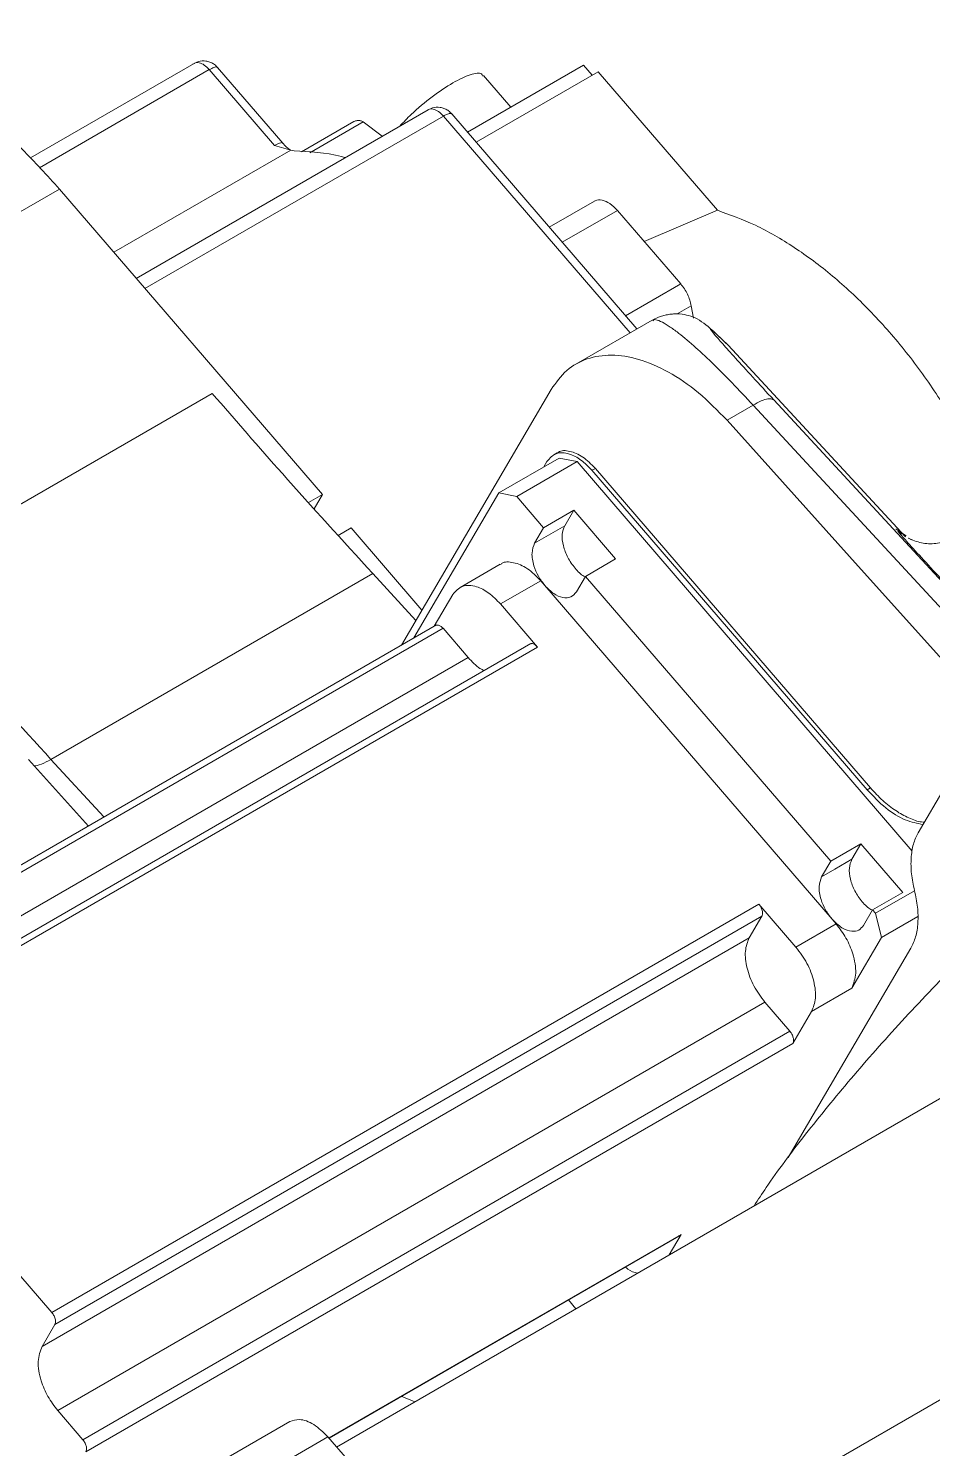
# Model space of a CAD drawing. Header units: millimetres. Extents: x 169 to 14583, y -399 to 10804.
# Drawn here: x 2306.1 to 2401.5, y 8397.4 to 8547.2 of the extents above; entities that cross this region are included whole.
import ezdxf

# ---------------------------------------------------------------- set-up
doc = ezdxf.new("R2010")
doc.units = ezdxf.units.MM
doc.header["$LTSCALE"] = 35

msp = doc.modelspace()

# ---------------------------------------------------------------- linework, layer by layer
at = {"color": 7, "linetype": 'Continuous', "lineweight": 18}
for p, q in [((2323.577, 8543.5), (2306.305, 8533.529)), ((2352.424, 8536.244), (2364.659, 8543.307)), ((2364.659, 8543.307), (2365.566, 8542.254)), ((2307.269, 8532.499), (2325.186, 8542.842)), ((2325.186, 8542.842), (2332.064, 8534.858)), ((2332.941, 8535.074), (2326.064, 8543.058)), ((2353.331, 8535.191), (2366.199, 8542.619)), ((2357.014, 8538.893), (2354.129, 8542.242)), ((2366.199, 8542.619), (2378.785, 8528.008)), ((2348.278, 8538.613), (2317.484, 8520.835)), ((2349.887, 8537.954), (2318.397, 8519.775)), ((2340.44, 8537.38), (2334.907, 8534.186)), ((2335.791, 8534.079), (2341.424, 8537.331)), ((2343.434, 8535.816), (2341.424, 8537.331)), ((2349.887, 8537.954), (2369.582, 8515.091)), ((2370.293, 8515.501), (2350.765, 8538.17)), ((2315.115, 8523.585), (2333.786, 8534.363)), ((2332.064, 8534.858), (2333.786, 8534.363)), ((2333.786, 8534.363), (2334.134, 8534.279)), ((2309.372, 8530.252), (2277.026, 8511.579)), ((2337.121, 8498.038), (2309.372, 8530.252)), ((2365.832, 8528.986), (2361.053, 8526.227)), ((2362.423, 8524.637), (2368.246, 8527.999)), ((2368.246, 8527.999), (2374.916, 8520.256)), ((2378.785, 8528.008), (2371.072, 8524.718)), ((2369.092, 8516.894), (2374.916, 8520.256)), ((2374.542, 8517.081), (2376.033, 8517.941)), ((2376.033, 8517.941), (2376.253, 8516.633)), ((2371.915, 8516.437), (2363.872, 8511.794)), ((2378.44, 8515.154), (2378.655, 8514.991)), ((2379.718, 8513.98), (2378.464, 8515.185)), ((2378.655, 8514.991), (2379.91, 8513.786)), ((2379.91, 8513.786), (2398.641, 8493.573)), ((2398.642, 8493.572), (2379.922, 8513.773)), ((2345.466, 8482.173), (2361.25, 8509.126)), ((2291.556, 8489.108), (2325.499, 8508.703)), ((2379.806, 8505.871), (2382.559, 8507.46)), ((2382.559, 8507.46), (2411.254, 8476.467)), ((2384.73, 8508.022), (2410.366, 8480.334)), ((2355.715, 8498.216), (2362.079, 8501.889)), ((2357.615, 8497.84), (2363.979, 8501.513)), ((2360.477, 8500.965), (2360.81, 8501.533)), ((2361.89, 8502.443), (2361.537, 8502.239)), ((2362.079, 8501.889), (2363.979, 8501.513)), ((2363.979, 8501.513), (2399.356, 8460.445)), ((2365.56, 8500.593), (2365.913, 8500.797)), ((2365.56, 8500.593), (2394.59, 8466.892)), ((2365.913, 8500.797), (2394.943, 8467.096)), ((2337.121, 8498.038), (2335.653, 8497.19)), ((2336.243, 8496.537), (2337.121, 8498.038)), ((2346.756, 8482.918), (2355.715, 8498.216)), ((2355.715, 8498.216), (2357.615, 8497.84)), ((2357.615, 8497.84), (2360.455, 8494.543)), ((2360.455, 8494.543), (2363.637, 8496.38)), ((2363.637, 8496.38), (2362.68, 8494.746)), ((2368.054, 8491.251), (2363.637, 8496.38)), ((2340.151, 8494.521), (2338.779, 8493.73)), ((2347.62, 8485.851), (2340.151, 8494.521)), ((2359.498, 8492.909), (2362.68, 8494.746)), ((2360.455, 8494.543), (2359.498, 8492.909)), ((2397.877, 8494.231), (2397.625, 8494.44)), ((2398.28, 8493.844), (2397.877, 8494.231)), ((2397.877, 8494.231), (2398.098, 8494.08)), ((2398.098, 8494.08), (2398.693, 8493.671)), ((2399.271, 8493.247), (2398.949, 8493.435)), ((2364.872, 8489.414), (2368.054, 8491.251)), ((2308.48, 8470.106), (2342.421, 8489.7)), ((2342.421, 8489.7), (2346.976, 8484.752)), ((2355.884, 8490.696), (2351.641, 8488.247)), ((2363.915, 8487.78), (2364.872, 8489.414)), ((2390.747, 8459.377), (2364.872, 8489.414)), ((2360.149, 8488.951), (2355.906, 8486.502)), ((2360.59, 8488.438), (2360.149, 8488.951)), ((2360.59, 8488.438), (2390.883, 8453.272)), ((2350.871, 8487.498), (2348.92, 8484.167)), ((2355.906, 8486.502), (2359.819, 8481.96)), ((2349.146, 8484.297), (2274.546, 8441.232)), ((2349.843, 8483.934), (2275.244, 8440.868)), ((2352.494, 8480.857), (2349.843, 8483.934)), ((2359.121, 8482.323), (2284.521, 8439.258)), ((2312.448, 8463.082), (2306.096, 8470.111)), ((2314.062, 8464.044), (2308.48, 8470.106)), ((2404.912, 8470.811), (2399.972, 8462.376)), ((2394.59, 8466.892), (2394.943, 8467.096)), ((2393.929, 8461.214), (2390.747, 8459.377)), ((2393.929, 8461.214), (2392.972, 8459.58)), ((2398.347, 8456.085), (2393.929, 8461.214)), ((2390.747, 8459.377), (2389.79, 8457.743)), ((2395.165, 8454.248), (2398.347, 8456.085)), ((2399.594, 8456.257), (2395.48, 8453.882)), ((2308.569, 8411.787), (2383.169, 8454.853)), ((2308.881, 8410.51), (2383.481, 8453.575)), ((2383.481, 8453.575), (2382.142, 8451.288)), ((2387.082, 8450.31), (2383.169, 8454.853)), ((2394.208, 8452.614), (2395.165, 8454.248)), ((2395.48, 8453.882), (2395.165, 8454.248)), ((2396.104, 8451.328), (2395.48, 8453.882)), ((2396.104, 8451.328), (2399.926, 8453.534)), ((2391.324, 8452.76), (2387.082, 8450.31)), ((2390.883, 8453.272), (2391.324, 8452.76)), ((2307.542, 8408.222), (2382.142, 8451.288)), ((2392.979, 8445.99), (2396.104, 8451.328)), ((2399.204, 8450.202), (2386.274, 8428.122)), ((2388.736, 8443.541), (2392.979, 8445.99)), ((2309.196, 8401.453), (2383.796, 8444.518)), ((2383.796, 8444.518), (2386.446, 8441.441)), ((2386.759, 8440.164), (2388.736, 8443.541)), ((2311.847, 8398.376), (2386.446, 8441.441)), ((2312.159, 8397.099), (2386.759, 8440.164)), ((2285.219, 8438.894), (2308.569, 8411.787)), ((2407.145, 8437.17), (2338.615, 8397.608)), ((2444.022, 8426.692), (2363.195, 8380.032)), ((2374.958, 8420.013), (2337.796, 8398.559)), ((2337.813, 8398.539), (2374.705, 8419.837)), ((2373.698, 8417.861), (2374.958, 8420.013)), ((2363.864, 8412.184), (2363.085, 8413.129)), ((2308.881, 8410.51), (2307.542, 8408.222)), ((2346.86, 8402.368), (2345.411, 8402.956)), ((2309.196, 8401.453), (2311.847, 8398.376)), ((2333.683, 8400.309), (2316.712, 8390.512)), ((2337.706, 8398.663), (2320.735, 8388.866)), ((2339.758, 8396.282), (2337.706, 8398.663))]:
    msp.add_line(p, q, dxfattribs=at)
at = {"color": 7, "linetype": 'Continuous', "lineweight": 18, "flags": 128}
for points in [[(2409.155, 8473.26), (2392.719, 8491.522), (2379.806, 8505.871)], [(2285.219, 8438.894), (2326.995, 8463.011), (2359.819, 8481.96)], [(2277.894, 8437.791), (2319.67, 8461.908), (2352.494, 8480.857)], [(2392.972, 8459.58), (2391.19, 8458.551), (2389.79, 8457.743)]]:
    msp.add_lwpolyline(points, dxfattribs=at)
at = {"color": 7, "linetype": 'Continuous', "lineweight": 18}
for points, knots in [([(2309.372, 8530.252), (2308.077, 8531.686), (2305.486, 8534.553), (2301.347, 8538.234), (2297.111, 8541.375), (2292.76, 8543.928), (2288.382, 8545.805), (2284.035, 8546.999), (2281.321, 8547.127), (2279.964, 8547.191)], [0, 0, 0, 0, 0.1400043, 0.2800086, 0.420013, 0.5600173, 0.7066782, 0.8533391, 1, 1, 1, 1]), ([(2326.055, 8543.056), (2326.034, 8543.084), (2325.92, 8543.237), (2325.649, 8543.451), (2325.252, 8543.661), (2324.713, 8543.792), (2324.059, 8543.753), (2323.626, 8543.517), (2323.424, 8543.407)], [0, 0, 0, 0, 0.0354304, 0.1974077, 0.3497187, 0.4954575, 0.7656163, 1, 1, 1, 1]), ([(2325.186, 8542.842), (2325.011, 8543.019), (2324.66, 8543.372), (2324.105, 8543.588), (2323.723, 8543.618), (2323.599, 8543.5), (2323.586, 8543.487)], [0, 0, 0, 0, 0.3206408, 0.6412816, 0.9619224, 1, 1, 1, 1]), ([(2326.037, 8543.035), (2326.028, 8543.06), (2325.994, 8543.151), (2325.704, 8543.106), (2325.359, 8542.93), (2325.186, 8542.842)], [0, 0, 0, 0, 0.1564032, 0.5782016, 1, 1, 1, 1]), ([(2345.294, 8536.89), (2345.68, 8537.304), (2346.678, 8538.375), (2348.715, 8540.046), (2350.95, 8541.556), (2352.779, 8542.389), (2353.872, 8542.587), (2353.995, 8542.248), (2354.028, 8542.157)], [0, 0, 0, 0, 0.1260183, 0.325974, 0.525934, 0.7258896, 0.9258496, 1, 1, 1, 1]), ([(2350.756, 8538.169), (2350.735, 8538.196), (2350.621, 8538.349), (2350.349, 8538.563), (2349.953, 8538.773), (2349.414, 8538.904), (2348.76, 8538.865), (2348.327, 8538.629), (2348.125, 8538.519)], [0, 0, 0, 0, 0.03527934, 0.19728201, 0.34961688, 0.49537845, 0.76557957, 1, 1, 1, 1]), ([(2341.424, 8537.331), (2341.335, 8537.381), (2341.142, 8537.488), (2340.788, 8537.497), (2340.56, 8537.412), (2340.444, 8537.368)], [0, 0, 0, 0, 0.29715, 0.6427677, 1, 1, 1, 1]), ([(2349.887, 8537.954), (2349.712, 8538.131), (2349.36, 8538.485), (2348.805, 8538.7), (2348.424, 8538.731), (2348.3, 8538.612), (2348.287, 8538.599)], [0, 0, 0, 0, 0.3206408, 0.6412816, 0.9619224, 1, 1, 1, 1]), ([(2349.887, 8537.954), (2349.997, 8538.009), (2350.189, 8538.103), (2350.485, 8538.206), (2350.693, 8538.261), (2350.73, 8538.174), (2350.74, 8538.15)], [0, 0, 0, 0, 0.2502266, 0.4367456, 0.8437551, 1, 1, 1, 1]), ([(2332.064, 8534.858), (2332.255, 8534.954), (2332.636, 8535.145), (2332.908, 8535.166), (2332.927, 8535.074), (2332.93, 8535.065)], [0, 0, 0, 0, 0.47233086, 0.94466163, 1, 1, 1, 1]), ([(2333.712, 8534.415), (2333.625, 8534.466), (2333.419, 8534.587), (2333.125, 8534.863), (2332.959, 8535.053), (2332.941, 8535.074)], [0, 0, 0, 0, 0.39087255, 0.93274234, 1, 1, 1, 1]), ([(2334.134, 8534.279), (2335.767, 8534.204), (2337.529, 8534.124), (2339.399, 8533.604), (2339.536, 8533.566)], [0, 0, 0, 0, 0.9266123, 1, 1, 1, 1]), ([(2365.846, 8528.966), (2365.866, 8528.985), (2366.052, 8529.162), (2366.623, 8529.118), (2367.456, 8528.794), (2367.982, 8528.264), (2368.246, 8527.999)], [0, 0, 0, 0, 0.0381089, 0.358683, 0.6790152, 1, 1, 1, 1]), ([(2378.785, 8528.008), (2380.119, 8527.536), (2382.794, 8526.588), (2386.9, 8524.199), (2390.954, 8521.196), (2394.866, 8517.551), (2398.549, 8513.375), (2401.931, 8508.742), (2404.898, 8503.782), (2406.951, 8499.761), (2407.814, 8497.425), (2408.031, 8496.839)], [0, 0, 0, 0, 0.11963448, 0.23999034, 0.36033136, 0.47998343, 0.59961344, 0.71997505, 0.84031461, 0.95996734, 1, 1, 1, 1]), ([(2374.916, 8520.256), (2375.052, 8520.085), (2375.324, 8519.743), (2375.649, 8519.156), (2375.903, 8518.544), (2375.989, 8518.143), (2376.033, 8517.941)], [0, 0, 0, 0, 0.2508147, 0.499123, 0.7478341, 1, 1, 1, 1]), ([(2371.969, 8516.345), (2372.027, 8516.408), (2372.167, 8516.555), (2372.757, 8516.34), (2373.545, 8515.905), (2374.667, 8515.107), (2376.171, 8513.861), (2378.152, 8512.024), (2380.279, 8509.904), (2381.809, 8508.265), (2382.559, 8507.46)], [0, 0, 0, 0, 0.0879818, 0.2087693, 0.3213517, 0.4256895, 0.5827865, 0.7243699, 0.864703, 1, 1, 1, 1]), ([(2378.464, 8515.185), (2377.884, 8515.693), (2377.064, 8516.411), (2375.883, 8516.909), (2375.036, 8517.079), (2374.309, 8517.094), (2373.789, 8517.053), (2373.274, 8516.959), (2372.647, 8516.788), (2372.249, 8516.588), (2371.995, 8516.46)], [0, 0, 0, 0, 0.41343089, 0.5851754, 0.71559775, 0.7694098, 0.81914937, 0.86726682, 0.91547265, 1, 1, 1, 1]), ([(2384.73, 8508.022), (2383.973, 8508.843), (2382.452, 8510.49), (2380.628, 8512.496), (2379.271, 8514.014), (2378.395, 8515.026), (2378.005, 8515.523), (2378.055, 8515.553), (2378.455, 8515.178), (2378.655, 8514.991)], [0, 0, 0, 0, 0.1367384, 0.2743174, 0.4132404, 0.5535228, 0.7016428, 0.850595, 1, 1, 1, 1]), ([(2361.25, 8509.126), (2361.763, 8509.841), (2362.79, 8511.272), (2364.997, 8512.463), (2367.571, 8512.874), (2370.493, 8512.42), (2373.618, 8511.078), (2376.827, 8508.916), (2378.813, 8506.886), (2379.806, 8505.871)], [0, 0, 0, 0, 0.14001158, 0.28002316, 0.42003474, 0.56004632, 0.70669755, 0.85334877, 1, 1, 1, 1]), ([(2342.421, 8489.7), (2339.234, 8493.194), (2333.542, 8499.434), (2327.957, 8505.871), (2325.499, 8508.703)], [0, 0, 0, 0, 0.5599965, 1, 1, 1, 1]), ([(2382.559, 8507.46), (2382.855, 8507.625), (2383.442, 8507.952), (2384.258, 8508.215), (2384.555, 8508.094), (2384.73, 8508.022)], [0, 0, 0, 0, 0.2924101, 0.5800578, 1, 1, 1, 1]), ([(2360.81, 8501.533), (2361.103, 8501.863), (2361.69, 8502.524), (2363.059, 8502.438), (2364.412, 8501.765), (2365.177, 8500.984), (2365.56, 8500.593)], [0, 0, 0, 0, 0.279619, 0.5592379, 0.779619, 1, 1, 1, 1]), ([(2361.913, 8502.409), (2361.946, 8502.441), (2362.256, 8502.737), (2363.208, 8502.662), (2364.596, 8502.123), (2365.474, 8501.239), (2365.913, 8500.797)], [0, 0, 0, 0, 0.0381009, 0.3587002, 0.6791542, 1, 1, 1, 1]), ([(2362.68, 8494.746), (2362.567, 8494.457), (2362.341, 8493.881), (2362.48, 8492.655), (2362.963, 8491.376), (2363.742, 8490.251), (2364.439, 8489.542), (2364.814, 8489.39), (2364.869, 8489.367)], [0, 0, 0, 0, 0.1935296, 0.3865987, 0.579884, 0.773157, 0.9664423, 1, 1, 1, 1]), ([(2397.84, 8494.168), (2397.866, 8494.134), (2397.974, 8493.992), (2398.761, 8493.105), (2400.233, 8491.477), (2401.654, 8489.937), (2402.369, 8489.162)], [0, 0, 0, 0, 0.083775, 0.3539339, 0.6750388, 1, 1, 1, 1]), ([(2404.442, 8493.989), (2404.063, 8493.726), (2403.275, 8493.18), (2401.833, 8492.82), (2400.301, 8492.85), (2399.368, 8493.251), (2398.905, 8493.45)], [0, 0, 0, 0, 0.2340014, 0.485483, 0.7447034, 1, 1, 1, 1]), ([(2359.498, 8492.909), (2359.376, 8492.581), (2359.131, 8491.925), (2359.356, 8490.611), (2359.865, 8489.392), (2360.349, 8488.756), (2360.59, 8488.438)], [0, 0, 0, 0, 0.2796189, 0.5592379, 0.7796189, 1, 1, 1, 1]), ([(2355.908, 8490.66), (2355.943, 8490.694), (2356.272, 8491.008), (2357.282, 8490.928), (2358.752, 8490.356), (2359.683, 8489.419), (2360.149, 8488.951)], [0, 0, 0, 0, 0.0383277, 0.358728, 0.6792811, 1, 1, 1, 1]), ([(2308.48, 8470.106), (2305.322, 8473.568), (2299.682, 8479.751), (2294.146, 8486.127), (2291.71, 8488.933)], [0, 0, 0, 0, 0.5599966, 1, 1, 1, 1]), ([(2350.871, 8487.498), (2351.182, 8487.849), (2351.804, 8488.549), (2353.255, 8488.458), (2354.69, 8487.745), (2355.5, 8486.916), (2355.906, 8486.502)], [0, 0, 0, 0, 0.279619, 0.5592379, 0.7796189, 1, 1, 1, 1]), ([(2363.915, 8487.78), (2363.736, 8487.569), (2363.376, 8487.147), (2362.497, 8487.109), (2361.509, 8487.517), (2360.897, 8488.131), (2360.59, 8488.438)], [0, 0, 0, 0, 0.2503077, 0.5000197, 0.7499119, 1, 1, 1, 1]), ([(2349.154, 8484.274), (2349.203, 8484.281), (2349.332, 8484.299), (2349.535, 8484.207), (2349.718, 8484.07), (2349.801, 8483.979), (2349.843, 8483.934)], [0, 0, 0, 0, 0.2376241, 0.624811, 0.810165, 1, 1, 1, 1]), ([(2359.819, 8481.96), (2359.721, 8482.055), (2359.525, 8482.246), (2359.269, 8482.347), (2359.156, 8482.318), (2359.127, 8482.31)], [0, 0, 0, 0, 0.4255033, 0.8510067, 1, 1, 1, 1]), ([(2354.185, 8479.474), (2354.032, 8479.546), (2353.447, 8479.82), (2352.898, 8480.417), (2352.494, 8480.857)], [0, 0, 0, 0, 0.2626645, 1, 1, 1, 1]), ([(2306.671, 8469.475), (2306.683, 8469.47), (2306.85, 8469.407), (2307.456, 8469.581), (2308.139, 8469.931), (2308.48, 8470.106)], [0, 0, 0, 0, 0.036086, 0.518043, 1, 1, 1, 1]), ([(2394.943, 8467.096), (2395.366, 8466.64), (2396.215, 8465.722), (2397.601, 8464.663), (2398.989, 8463.905), (2400.019, 8463.519), (2400.531, 8463.496), (2400.626, 8463.492)], [0, 0, 0, 0, 0.2354485, 0.4733425, 0.7111532, 0.9467027, 1, 1, 1, 1]), ([(2394.59, 8466.892), (2395.232, 8466.225), (2396.517, 8464.89), (2398.599, 8463.615), (2399.871, 8463.372), (2400.486, 8463.254)], [0, 0, 0, 0, 0.3403058, 0.6806116, 1, 1, 1, 1]), ([(2399.972, 8462.376), (2399.786, 8461.99), (2399.411, 8461.213), (2399.197, 8459.718), (2399.212, 8458.072), (2399.463, 8456.881), (2399.588, 8456.289)], [0, 0, 0, 0, 0.2485831, 0.4997889, 0.7511484, 1, 1, 1, 1]), ([(2395.161, 8454.201), (2395.106, 8454.223), (2394.731, 8454.375), (2394.034, 8455.085), (2393.255, 8456.21), (2392.772, 8457.49), (2392.633, 8458.715), (2392.859, 8459.292), (2392.972, 8459.58)], [0, 0, 0, 0, 0.0335272, 0.2268217, 0.4201163, 0.6134108, 0.8067054, 1, 1, 1, 1]), ([(2389.79, 8457.743), (2389.668, 8457.415), (2389.424, 8456.759), (2389.648, 8455.445), (2390.157, 8454.226), (2390.641, 8453.59), (2390.883, 8453.272)], [0, 0, 0, 0, 0.27961895, 0.55923788, 0.77961893, 1, 1, 1, 1]), ([(2399.588, 8456.289), (2399.713, 8455.697), (2399.964, 8454.508), (2399.979, 8452.863), (2399.766, 8451.367), (2399.39, 8450.589), (2399.204, 8450.202)], [0, 0, 0, 0, 0.2485831, 0.4997889, 0.7511484, 1, 1, 1, 1]), ([(2410.398, 8454.835), (2408.275, 8452.777), (2404.03, 8448.66), (2398.173, 8442.485), (2392.78, 8436.411), (2388.017, 8430.549), (2384.621, 8426.059), (2383.085, 8423.682), (2382.67, 8423.041)], [0, 0, 0, 0, 0.1862555, 0.372511, 0.5587665, 0.745022, 0.9312775, 1, 1, 1, 1]), ([(2383.169, 8454.853), (2383.209, 8454.803), (2383.287, 8454.706), (2383.419, 8454.48), (2383.529, 8454.175), (2383.565, 8453.884), (2383.536, 8453.688), (2383.5, 8453.613), (2383.481, 8453.575)], [0, 0, 0, 0, 0.12396268, 0.24522829, 0.49902307, 0.75345357, 0.87525451, 1, 1, 1, 1]), ([(2390.883, 8453.272), (2391.228, 8452.932), (2391.918, 8452.251), (2392.943, 8451.919), (2393.744, 8452.044), (2394.053, 8452.424), (2394.208, 8452.614)], [0, 0, 0, 0, 0.279619, 0.5592379, 0.779619, 1, 1, 1, 1]), ([(2392.979, 8445.99), (2393.164, 8446.487), (2393.534, 8447.48), (2393.193, 8449.469), (2392.423, 8451.315), (2391.69, 8452.278), (2391.324, 8452.76)], [0, 0, 0, 0, 0.279619, 0.5592379, 0.7796189, 1, 1, 1, 1]), ([(2382.142, 8451.288), (2381.97, 8450.851), (2381.628, 8449.978), (2381.842, 8448.126), (2382.557, 8446.175), (2383.383, 8445.071), (2383.796, 8444.518)], [0, 0, 0, 0, 0.2500204, 0.4999888, 0.7498503, 1, 1, 1, 1]), ([(2388.736, 8443.541), (2388.907, 8443.978), (2389.249, 8444.851), (2389.035, 8446.702), (2388.32, 8448.653), (2387.495, 8449.758), (2387.082, 8450.31)], [0, 0, 0, 0, 0.2500204, 0.4999888, 0.7498503, 1, 1, 1, 1]), ([(2386.446, 8441.441), (2386.486, 8441.392), (2386.564, 8441.295), (2386.696, 8441.069), (2386.806, 8440.764), (2386.843, 8440.472), (2386.814, 8440.277), (2386.777, 8440.202), (2386.759, 8440.164)], [0, 0, 0, 0, 0.1239627, 0.2452283, 0.4990231, 0.7534536, 0.8752545, 1, 1, 1, 1]), ([(2374.958, 8420.013), (2374.935, 8419.981), (2374.889, 8419.917), (2374.803, 8419.856), (2374.73, 8419.859), (2374.697, 8419.86)], [0, 0, 0, 0, 0.3615399, 0.7152138, 1, 1, 1, 1]), ([(2369.075, 8416.617), (2369.168, 8416.529), (2369.582, 8416.134), (2370.016, 8416.019), (2370.352, 8415.93)], [0, 0, 0, 0, 0.2233624, 1, 1, 1, 1]), ([(2308.569, 8411.787), (2308.656, 8411.669), (2308.829, 8411.434), (2308.951, 8411.047), (2308.97, 8410.724), (2308.911, 8410.581), (2308.881, 8410.51)], [0, 0, 0, 0, 0.2796189, 0.5592379, 0.779619, 1, 1, 1, 1]), ([(2307.542, 8408.222), (2307.357, 8407.726), (2306.987, 8406.732), (2307.327, 8404.743), (2308.098, 8402.897), (2308.83, 8401.934), (2309.196, 8401.453)], [0, 0, 0, 0, 0.279619, 0.5592379, 0.7796189, 1, 1, 1, 1]), ([(2337.706, 8398.663), (2337.215, 8399.146), (2336.233, 8400.111), (2334.74, 8400.634), (2334.006, 8400.409), (2333.683, 8400.309)], [0, 0, 0, 0, 0.3586845, 0.7173691, 1, 1, 1, 1]), ([(2311.847, 8398.376), (2311.933, 8398.258), (2312.106, 8398.023), (2312.228, 8397.636), (2312.247, 8397.313), (2312.188, 8397.17), (2312.159, 8397.099)], [0, 0, 0, 0, 0.2796189, 0.5592379, 0.779619, 1, 1, 1, 1])]:
    msp.add_open_spline(points, degree=3, knots=knots, dxfattribs=at)

doc.saveas('drawing.dxf')
